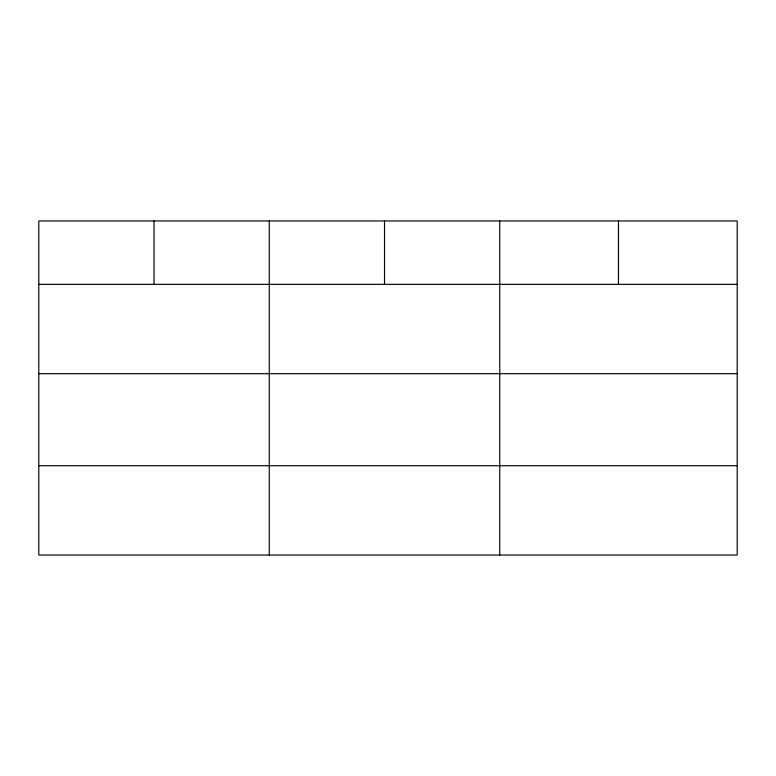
<?xml version="1.0" encoding="UTF-8"?>
<svg xmlns="http://www.w3.org/2000/svg" width="776" height="776" viewBox="0 0 776 776"><rect width="100%" height="100%" fill="white"/><g stroke="black" fill="none" stroke-linecap="round" stroke-linejoin="round"><path stroke-width="1.16" d="M737.2 373.683L737.2 220.947L38.8 220.947L38.8 555.053L737.2 555.053L737.2 373.683L38.8 373.683M38.8 284.355L737.2 284.355M38.8 465.716L737.2 465.716M618.472 220.947L618.472 284.355M499.744 220.947L499.744 555.053M384.508 220.947L384.508 284.355M269.272 220.947L269.272 555.053M154.036 220.947L154.036 284.355"/></g></svg>
